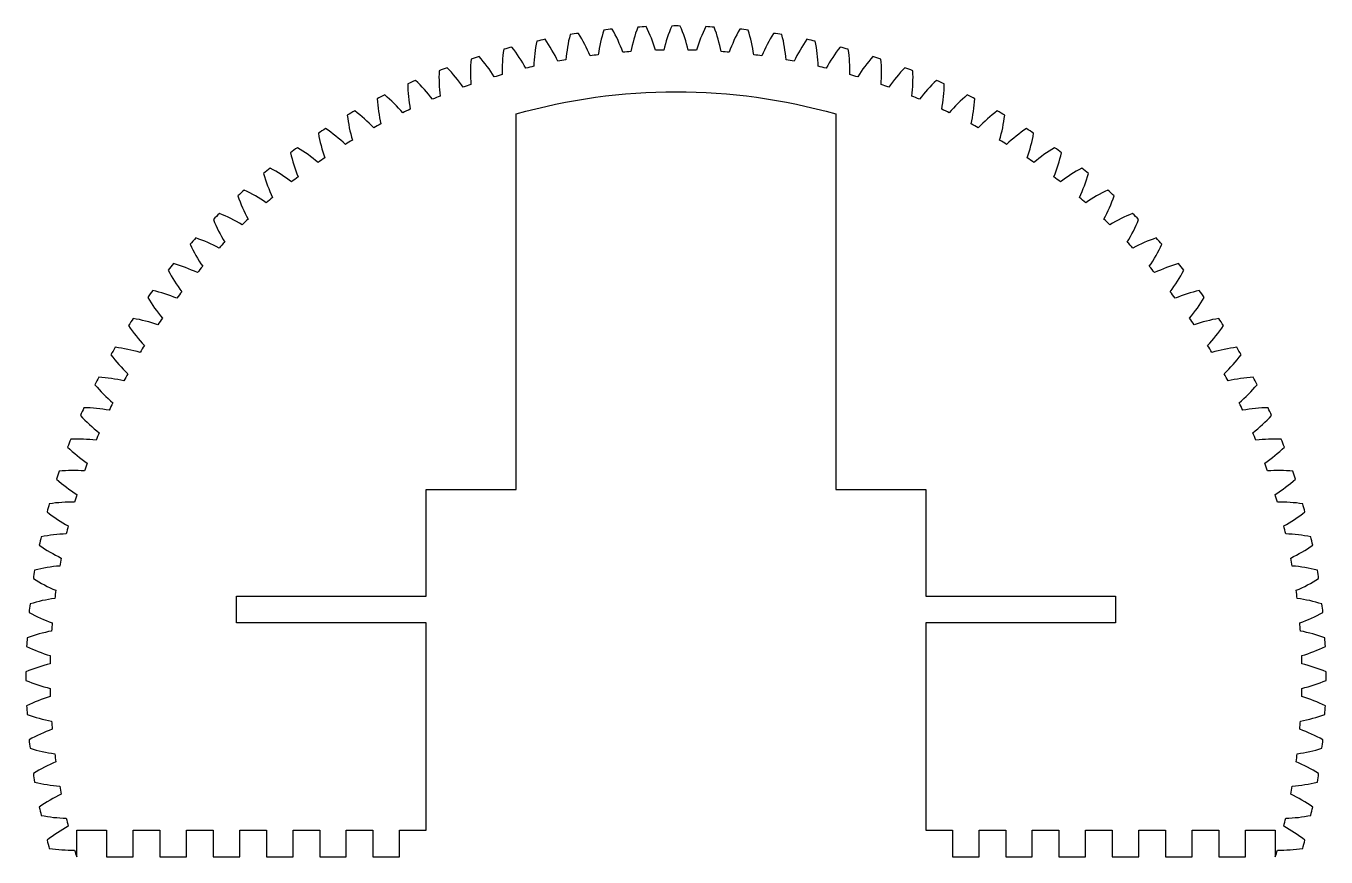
# Model space of a CAD drawing. Extents: x -6.1 to 6.1, y -1.7 to 6.1.
import ezdxf

# ---------------------------------------------------------------- set-up
doc = ezdxf.new("R2010")
doc.units = 0
doc.layers.get('0').update_dxf_attribs({"linetype": 'CONTINUOUS'})

msp = doc.modelspace()

# ---------------------------------------------------------------- linework, layer by layer
msp.add_lwpolyline([(4.124, 0.75), (4.124, 0.5), (2.344, 0.5), (2.344, -1.447), (2.594, -1.447), (2.594, -1.697), (2.844, -1.697), (2.844, -1.447), (3.094, -1.447), (3.094, -1.697), (3.344, -1.697), (3.344, -1.447), (3.594, -1.447), (3.594, -1.697), (3.844, -1.697), (3.844, -1.447), (4.094, -1.447), (4.094, -1.697), (4.344, -1.697), (4.344, -1.447), (4.594, -1.447), (4.594, -1.697), (4.844, -1.697), (4.844, -1.447), (5.094, -1.447), (5.094, -1.697), (5.344, -1.697), (5.344, -1.447), (5.624, -1.447), (5.624, -1.697, 0.00292), (5.644, -1.632, 0.041103), (5.882, -1.617, 0.003273), (5.902, -1.54, 0.041103), (5.704, -1.409, 0.003273), (5.722, -1.334, 0.041103), (5.958, -1.307, 0.003273), (5.975, -1.229, 0.041103), (5.769, -1.108, 0.003273), (5.784, -1.033, 0.041103), (6.019, -0.994, 0.003273), (6.031, -0.915, 0.041103), (5.82, -0.805, 0.003273), (5.83, -0.729, 0.041103), (6.062, -0.677, 0.003273), (6.071, -0.598, 0.041103), (5.854, -0.499, 0.003273), (5.86, -0.423, 0.041103), (6.089, -0.359, 0.003273), (6.094, -0.279, 0.041103), (5.872, -0.192, 0.003273), (5.874, -0.115, 0.041103), (6.1, -0.04, 0.003273), (6.1, 0.04, 0.041103), (5.874, 0.115, 0.003273), (5.872, 0.192, 0.041103), (6.094, 0.279, 0.003273), (6.089, 0.359, 0.041103), (5.86, 0.423, 0.003273), (5.854, 0.499, 0.041103), (6.071, 0.598, 0.003273), (6.062, 0.677, 0.041103), (5.83, 0.729, 0.003273), (5.82, 0.805, 0.041103), (6.031, 0.915, 0.003273), (6.019, 0.994, 0.041103), (5.784, 1.033, 0.003273), (5.769, 1.108, 0.041103), (5.975, 1.229, 0.003273), (5.958, 1.307, 0.041103), (5.722, 1.334, 0.003273), (5.704, 1.409, 0.041103), (5.902, 1.54, 0.003273), (5.882, 1.617, 0.041103), (5.644, 1.632, 0.003273), (5.622, 1.705, 0.041103), (5.814, 1.847, 0.003273), (5.789, 1.923, 0.041103), (5.551, 1.925, 0.003273), (5.525, 1.997, 0.041103), (5.709, 2.149, 0.003273), (5.68, 2.223, 0.041103), (5.442, 2.213, 0.003273), (5.413, 2.284, 0.041103), (5.589, 2.445, 0.003273), (5.556, 2.518, 0.041103), (5.319, 2.494, 0.003273), (5.286, 2.564, 0.041103), (5.453, 2.734, 0.003273), (5.417, 2.805, 0.041103), (5.181, 2.769, 0.003273), (5.145, 2.837, 0.041103), (5.303, 3.015, 0.003273), (5.263, 3.085, 0.041103), (5.029, 3.037, 0.003273), (4.989, 3.102, 0.041103), (5.138, 3.289, 0.003273), (5.094, 3.356, 0.041103), (4.863, 3.296, 0.003273), (4.82, 3.359, 0.041103), (4.958, 3.553, 0.003273), (4.911, 3.618, 0.041103), (4.684, 3.546, 0.003273), (4.637, 3.607, 0.041103), (4.766, 3.808, 0.003273), (4.715, 3.87, 0.041103), (4.492, 3.786, 0.003273), (4.442, 3.845, 0.041103), (4.56, 4.052, 0.003273), (4.506, 4.111, 0.041103), (4.288, 4.016, 0.003273), (4.235, 4.072, 0.041103), (4.341, 4.285, 0.003273), (4.285, 4.341, 0.041103), (4.072, 4.235, 0.003273), (4.016, 4.288, 0.041103), (4.111, 4.506, 0.003273), (4.052, 4.56, 0.041103), (3.845, 4.442, 0.003273), (3.786, 4.492, 0.041103), (3.87, 4.715, 0.003273), (3.808, 4.766, 0.041103), (3.607, 4.637, 0.003273), (3.546, 4.684, 0.041103), (3.618, 4.911, 0.003273), (3.553, 4.958, 0.041103), (3.359, 4.82, 0.003273), (3.296, 4.863, 0.041103), (3.356, 5.094, 0.003273), (3.289, 5.138, 0.041103), (3.102, 4.989, 0.003273), (3.037, 5.029, 0.041103), (3.085, 5.263, 0.003273), (3.015, 5.303, 0.041103), (2.837, 5.145, 0.003273), (2.769, 5.181, 0.041103), (2.805, 5.417, 0.003273), (2.734, 5.453, 0.041103), (2.564, 5.286, 0.003273), (2.494, 5.319, 0.041103), (2.518, 5.556, 0.003273), (2.445, 5.589, 0.041103), (2.284, 5.413, 0.003273), (2.213, 5.442, 0.041103), (2.223, 5.68, 0.003273), (2.149, 5.709, 0.041103), (1.997, 5.525, 0.003273), (1.925, 5.551, 0.041103), (1.923, 5.789, 0.003273), (1.847, 5.814, 0.041103), (1.705, 5.622, 0.003273), (1.632, 5.644, 0.041103), (1.617, 5.882, 0.003273), (1.54, 5.902, 0.041103), (1.409, 5.704, 0.003273), (1.334, 5.722, 0.041103), (1.307, 5.958, 0.003273), (1.229, 5.975, 0.041103), (1.108, 5.769, 0.003273), (1.033, 5.784, 0.041103), (0.994, 6.019, 0.003273), (0.915, 6.031, 0.041103), (0.805, 5.82, 0.003273), (0.729, 5.83, 0.041103), (0.677, 6.062, 0.003273), (0.598, 6.071, 0.041103), (0.499, 5.854, 0.003273), (0.423, 5.86, 0.041103), (0.359, 6.089, 0.003273), (0.279, 6.094, 0.041103), (0.192, 5.872, 0.003273), (0.115, 5.874, 0.041103), (0.04, 6.1, 0.003273), (-0.04, 6.1, 0.041103), (-0.115, 5.874, 0.003273), (-0.192, 5.872, 0.041103), (-0.279, 6.094, 0.003273), (-0.359, 6.089, 0.041103), (-0.423, 5.86, 0.003273), (-0.499, 5.854, 0.041103), (-0.598, 6.071, 0.003273), (-0.677, 6.062, 0.041103), (-0.729, 5.83, 0.003273), (-0.805, 5.82, 0.041103), (-0.915, 6.031, 0.003273), (-0.994, 6.019, 0.041103), (-1.033, 5.784, 0.003273), (-1.108, 5.769, 0.041103), (-1.229, 5.975, 0.003273), (-1.307, 5.958, 0.041103), (-1.334, 5.722, 0.003273), (-1.409, 5.704, 0.041103), (-1.54, 5.902, 0.003273), (-1.617, 5.882, 0.041103), (-1.632, 5.644, 0.003273), (-1.705, 5.622, 0.041103), (-1.847, 5.814, 0.003273), (-1.923, 5.789, 0.041103), (-1.925, 5.551, 0.003273), (-1.997, 5.525, 0.041103), (-2.149, 5.709, 0.003273), (-2.223, 5.68, 0.041103), (-2.213, 5.442, 0.003273), (-2.284, 5.413, 0.041103), (-2.445, 5.589, 0.003273), (-2.518, 5.556, 0.041103), (-2.494, 5.319, 0.003273), (-2.564, 5.286, 0.041103), (-2.734, 5.453, 0.003273), (-2.805, 5.417, 0.041103), (-2.769, 5.181, 0.003273), (-2.837, 5.145, 0.041103), (-3.015, 5.303, 0.003273), (-3.085, 5.263, 0.041103), (-3.037, 5.029, 0.003273), (-3.102, 4.989, 0.041103), (-3.289, 5.138, 0.003273), (-3.356, 5.094, 0.041103), (-3.296, 4.863, 0.003273), (-3.359, 4.82, 0.041103), (-3.553, 4.958, 0.003273), (-3.618, 4.911, 0.041103), (-3.546, 4.684, 0.003273), (-3.607, 4.637, 0.041103), (-3.808, 4.766, 0.003273), (-3.87, 4.715, 0.041103), (-3.786, 4.492, 0.003273), (-3.845, 4.442, 0.041103), (-4.052, 4.56, 0.003273), (-4.111, 4.506, 0.041103), (-4.016, 4.288, 0.003273), (-4.072, 4.235, 0.041103), (-4.285, 4.341, 0.003273), (-4.341, 4.285, 0.041103), (-4.235, 4.072, 0.003273), (-4.288, 4.016, 0.041103), (-4.506, 4.111, 0.003273), (-4.56, 4.052, 0.041103), (-4.442, 3.845, 0.003273), (-4.492, 3.786, 0.041103), (-4.715, 3.87, 0.003273), (-4.766, 3.808, 0.041103), (-4.637, 3.607, 0.003273), (-4.684, 3.546, 0.041103), (-4.911, 3.618, 0.003273), (-4.958, 3.553, 0.041103), (-4.82, 3.359, 0.003273), (-4.863, 3.296, 0.041103), (-5.094, 3.356, 0.003273), (-5.138, 3.289, 0.041103), (-4.989, 3.102, 0.003273), (-5.029, 3.037, 0.041103), (-5.263, 3.085, 0.003273), (-5.303, 3.015, 0.041103), (-5.145, 2.837, 0.003273), (-5.181, 2.769, 0.041103), (-5.417, 2.805, 0.003273), (-5.453, 2.734, 0.041103), (-5.286, 2.564, 0.003273), (-5.319, 2.494, 0.041103), (-5.556, 2.518, 0.003273), (-5.589, 2.445, 0.041103), (-5.413, 2.284, 0.003273), (-5.442, 2.213, 0.041103), (-5.68, 2.223, 0.003273), (-5.709, 2.149, 0.041103), (-5.525, 1.997, 0.003273), (-5.551, 1.925, 0.041103), (-5.789, 1.923, 0.003273), (-5.814, 1.847, 0.041103), (-5.622, 1.705, 0.003273), (-5.644, 1.632, 0.041103), (-5.882, 1.617, 0.003273), (-5.902, 1.54, 0.041103), (-5.704, 1.409, 0.003273), (-5.722, 1.334, 0.041103), (-5.958, 1.307, 0.003273), (-5.975, 1.229, 0.041103), (-5.769, 1.108, 0.003273), (-5.784, 1.033, 0.041103), (-6.019, 0.994, 0.003273), (-6.031, 0.915, 0.041103), (-5.82, 0.805, 0.003273), (-5.83, 0.729, 0.041103), (-6.062, 0.677, 0.003273), (-6.071, 0.598, 0.041103), (-5.854, 0.499, 0.003273), (-5.86, 0.423, 0.041103), (-6.089, 0.359, 0.003273), (-6.094, 0.279, 0.041103), (-5.872, 0.192, 0.003273), (-5.874, 0.115, 0.041103), (-6.1, 0.04, 0.003273), (-6.1, -0.04, 0.041103), (-5.874, -0.115, 0.003273), (-5.872, -0.192, 0.041103), (-6.094, -0.279, 0.003273), (-6.089, -0.359, 0.041103), (-5.86, -0.423, 0.003273), (-5.854, -0.499, 0.041103), (-6.071, -0.598, 0.003273), (-6.062, -0.677, 0.041103), (-5.83, -0.729, 0.003273), (-5.82, -0.805, 0.041103), (-6.031, -0.915, 0.003273), (-6.019, -0.994, 0.041103), (-5.784, -1.033, 0.003273), (-5.769, -1.108, 0.041103), (-5.975, -1.229, 0.003273), (-5.958, -1.307, 0.041103), (-5.722, -1.334, 0.003273), (-5.704, -1.409, 0.041103), (-5.902, -1.54, 0.003273), (-5.882, -1.617, 0.041103), (-5.644, -1.632, 0.00292), (-5.624, -1.697), (-5.624, -1.447), (-5.344, -1.447), (-5.344, -1.697), (-5.094, -1.697), (-5.094, -1.447), (-4.844, -1.447), (-4.844, -1.697), (-4.594, -1.697), (-4.594, -1.447), (-4.344, -1.447), (-4.344, -1.697), (-4.094, -1.697), (-4.094, -1.447), (-3.844, -1.447), (-3.844, -1.697), (-3.594, -1.697), (-3.594, -1.447), (-3.344, -1.447), (-3.344, -1.697), (-3.094, -1.697), (-3.094, -1.447), (-2.844, -1.447), (-2.844, -1.697), (-2.594, -1.697), (-2.594, -1.447), (-2.344, -1.447), (-2.344, 0.5), (-4.124, 0.5), (-4.124, 0.75), (-2.344, 0.75), (-2.344, 1.75), (-1.5, 1.75), (-1.5, 5.275, -0.138998), (1.5, 5.275), (1.5, 1.75), (2.344, 1.75), (2.344, 0.75)], format="xyb", close=True)

doc.saveas('drawing.dxf')
